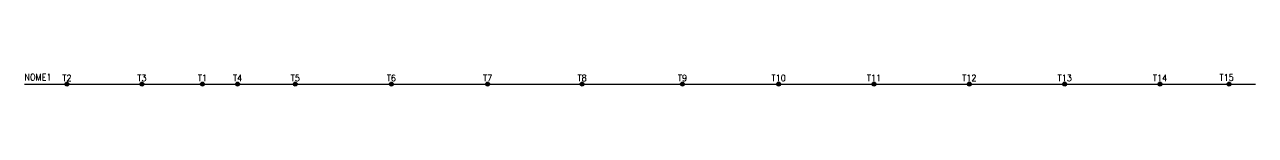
# Model space of a CAD drawing. Header units: millimetres. Extents: x 2240 to 2614, y 1546 to 1550.
import ezdxf
from ezdxf.enums import TextEntityAlignment as Align

# ---------------------------------------------------------------- set-up
doc = ezdxf.new("R2010")
doc.units = ezdxf.units.MM
doc.styles.add('ROMANS', font='romans')

msp = doc.modelspace()

# ---------------------------------------------------------------- hatches: boundary and pattern name
h = msp.add_hatch(color=256)
h.dxf.hatch_style = 1
h.paths.add_polyline_path([(2253.47, 1546.59, 1), (2252.27, 1546.59, 1)])
h = msp.add_hatch(color=256)
h.dxf.hatch_style = 1
h.paths.add_polyline_path([(2276.27, 1546.59, 1), (2275.07, 1546.59, 1)])
h = msp.add_hatch(color=256)
h.dxf.hatch_style = 1
h.paths.add_polyline_path([(2294.69, 1546.59, 1), (2293.49, 1546.59, 1)])
h = msp.add_hatch(color=256)
h.dxf.hatch_style = 1
h.paths.add_polyline_path([(2305.36, 1546.59, 1), (2304.16, 1546.59, 1)])
h = msp.add_hatch(color=256)
h.dxf.hatch_style = 1
h.paths.add_polyline_path([(2322.91, 1546.59, 1), (2321.71, 1546.59, 1)])
h = msp.add_hatch(color=256)
h.dxf.hatch_style = 1
h.paths.add_polyline_path([(2352.16, 1546.59, 1), (2350.96, 1546.59, 1)])
h = msp.add_hatch(color=256)
h.dxf.hatch_style = 1
h.paths.add_polyline_path([(2381.41, 1546.59, 1), (2380.21, 1546.59, 1)])
h = msp.add_hatch(color=256)
h.dxf.hatch_style = 1
h.paths.add_polyline_path([(2410.16, 1546.59, 1), (2408.96, 1546.59, 1)])
h = msp.add_hatch(color=256)
h.dxf.hatch_style = 1
h.paths.add_polyline_path([(2440.67, 1546.59, 1), (2439.47, 1546.59, 1)])
h = msp.add_hatch(color=256)
h.dxf.hatch_style = 1
h.paths.add_polyline_path([(2469.92, 1546.59, 1), (2468.72, 1546.59, 1)])
h = msp.add_hatch(color=256)
h.dxf.hatch_style = 1
h.paths.add_polyline_path([(2498.92, 1546.59, 1), (2497.72, 1546.59, 1)])
h = msp.add_hatch(color=256)
h.dxf.hatch_style = 1
h.paths.add_polyline_path([(2527.92, 1546.59, 1), (2526.72, 1546.59, 1)])
h = msp.add_hatch(color=256)
h.dxf.hatch_style = 1
h.paths.add_polyline_path([(2556.92, 1546.59, 1), (2555.72, 1546.59, 1)])
h = msp.add_hatch(color=256)
h.dxf.hatch_style = 1
h.paths.add_polyline_path([(2585.92, 1546.59, 1), (2584.72, 1546.59, 1)])
h = msp.add_hatch(color=256)
h.dxf.hatch_style = 1
h.paths.add_polyline_path([(2606.92, 1546.59, 1), (2605.72, 1546.59, 1)])

# ---------------------------------------------------------------- linework, layer by layer
at = {"color": 7}
msp.add_line((2240, 1546.59), (2614.32, 1546.59), dxfattribs=at)
for centre in [(2252.87, 1546.59), (2275.67, 1546.59), (2294.09, 1546.59), (2304.76, 1546.59), (2322.31, 1546.59), (2351.56, 1546.59), (2380.81, 1546.59), (2409.56, 1546.59), (2440.07, 1546.59), (2469.32, 1546.59), (2498.32, 1546.59), (2527.32, 1546.59), (2556.32, 1546.59), (2585.32, 1546.59), (2606.32, 1546.59)]:
    msp.add_circle(centre, 0.6)

# ---------------------------------------------------------------- texts
at = {"style": 'ROMANS', "width": 0.9}
for tag, p in [('NOME1', (2239.94, 1547.7)), ('T15', (2603.41, 1547.61))]:
    msp.add_attdef(tag, p, '', height=2, dxfattribs=at)
at = {"style": 'ROMANS', "width": 0.9, "flags": 1}
for tag, p in [('T2', (2252.87, 1547.45)), ('T3', (2275.67, 1547.45)), ('T1', (2294.09, 1547.45)), ('T4', (2304.76, 1547.45)), ('T5', (2322.31, 1547.45)), ('T6', (2351.56, 1547.45)), ('T7', (2380.81, 1547.45)), ('T8', (2409.56, 1547.45)), ('T9', (2440.07, 1547.45)), ('T10', (2469.32, 1547.45)), ('T11', (2498.32, 1547.45)), ('T12', (2527.32, 1547.45)), ('T13', (2556.32, 1547.45)), ('T14', (2585.32, 1547.45))]:
    msp.add_attdef(tag, text='', height=2, dxfattribs=at).set_placement(p, align=Align.CENTER)

doc.saveas('drawing.dxf')
